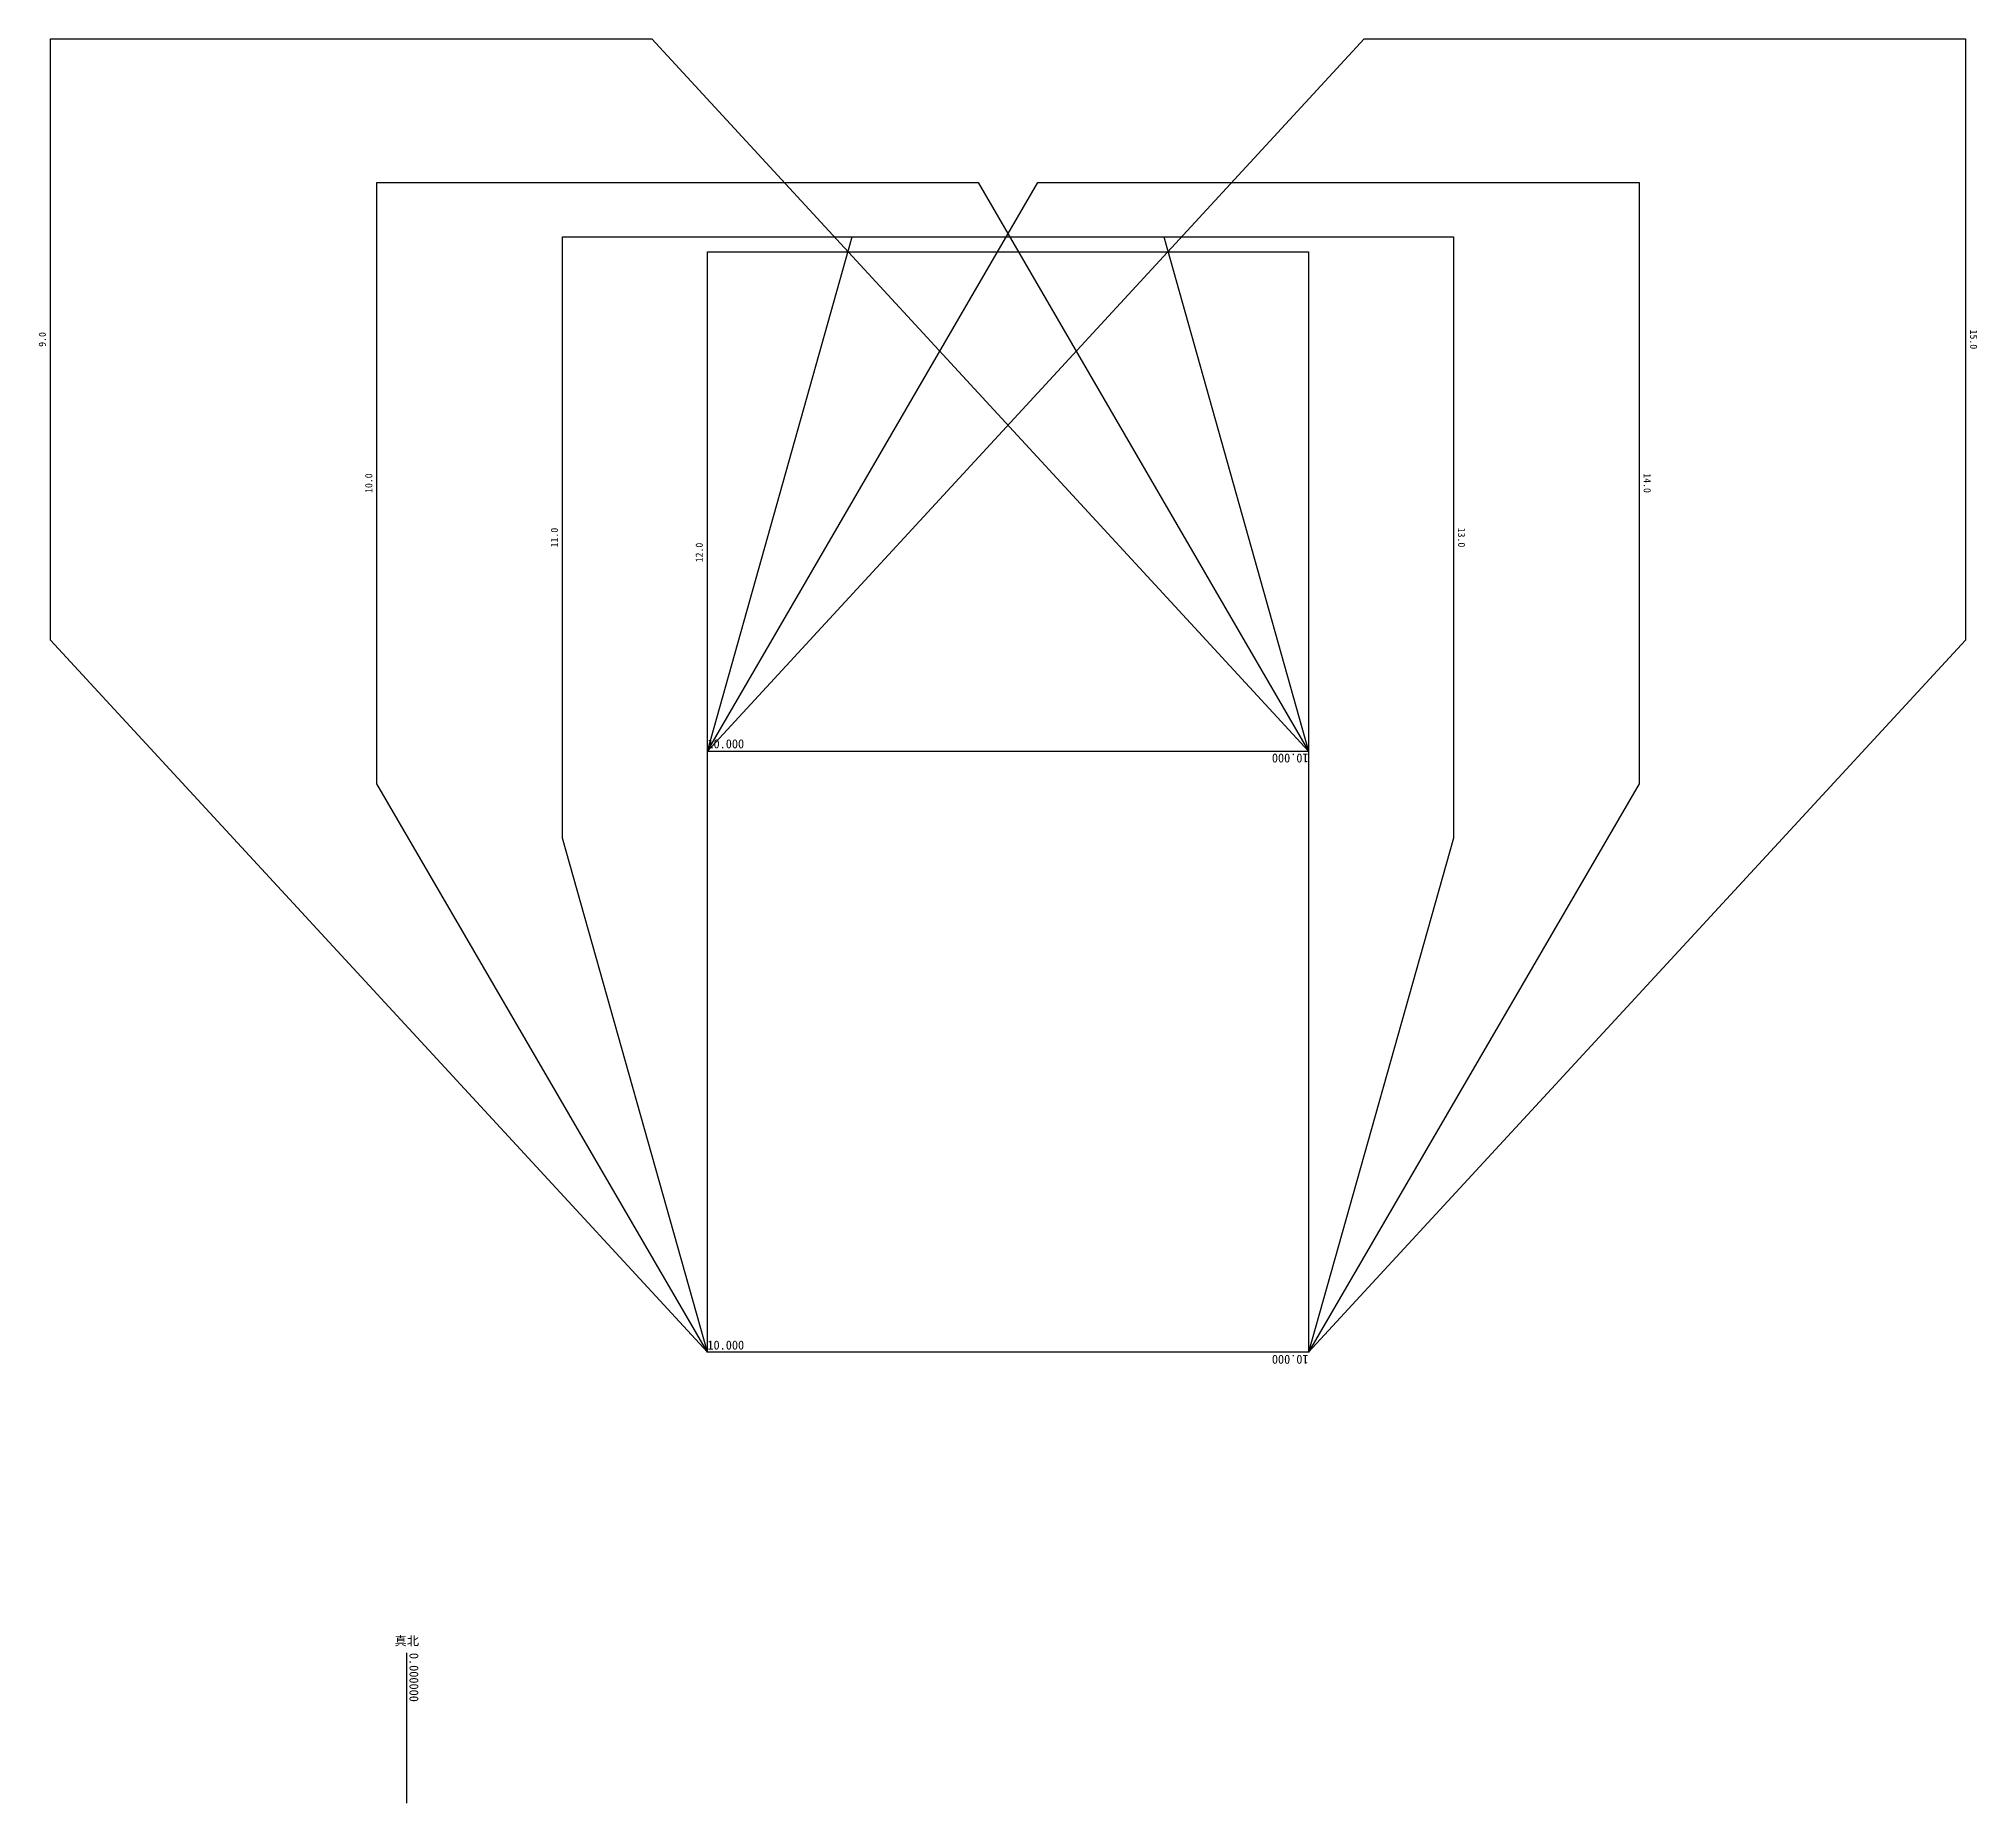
# Model space of a CAD drawing. Units: millimetres at full size, sheet at 1:100. Extents: x -23047 to 16434, y -18796 to 17137.
import ezdxf
from ezdxf.enums import TextEntityAlignment as Align

# ---------------------------------------------------------------- set-up
doc = ezdxf.new("R2010")
doc.units = ezdxf.units.MM
doc.header["$LTSCALE"] = 100
doc.layers.add('0-0', color=7, linetype='Continuous')
doc.styles.add('ＭＳ ゴシック', font='')
doc.styles.get('ＭＳ ゴシック').set_extended_font_data('MS Gothic')

msp = doc.modelspace()

# ---------------------------------------------------------------- linework, layer by layer
at = {"layer": '0-0'}
for p, q in [((16195.5, 4892.1), (2816.3, -9612.2)), ((9547.6, 1965.1), (2816.3, -9612.2)), ((5765.9, 857.3), (2816.3, -9612.2)), ((-15551, -18795.9), (-15551, -15734.7))]:
    msp.add_line(p, q, dxfattribs=at)
for points in [[(-9428, -9612.2), (-22808, 4892.1), (-22808, 17137.3)], [(-22808, 17137.3), (-10562.8, 17137.3), (2816.3, 2632.1)], [(-9428, 2632.1), (3951.1, 17137.3), (16195.5, 17137.3), (16195.5, 4892.1)], [(-9428, -9612.2), (-16159.3, 1965.1), (-16159.3, 14210.4)], [(-16159.3, 14210.4), (-3915, 14210.4), (2816.3, 2632.1)], [(-9428, 2632.1), (-2696.7, 14210.4), (9547.6, 14210.4), (9547.6, 1965.1)], [(-9428, -9612.2), (-12377.6, 857.3), (-12377.6, 13101.7)], [(-12377.6, 13101.7), (-133.2, 13101.7), (2816.3, 2632.1)], [(-9428, 2632.1), (-6478.5, 13101.7), (5765.9, 13101.7), (5765.9, 857.3)], [(-9428, -9612.2), (-9428, 553), (-9428, 12798.2)], [(-9428, 12798.2), (2816.3, 12798.2), (2816.3, 553), (2816.3, -9612.2)]]:
    msp.add_lwpolyline(points, dxfattribs=at)
msp.add_lwpolyline([(-9428.6, 2632.7), (2816.3, 2632.7), (2816.3, -9612.2), (-9428.6, -9612.2)], close=True, dxfattribs=at)

# ---------------------------------------------------------------- texts
at = {"layer": '0-0', "style": 'ＭＳ ゴシック'}
for s, rotation, p in [('9.0', 90, (-22858, 10864.7)), ('15.0', 270, (16245.5, 11214.7)), ('10.0', 90, (-16209.3, 7887.8)), ('14.0', 270, (9597.6, 8287.8)), ('11.0', 90, (-12427.6, 6779.5)), ('13.0', 270, (5815.9, 7179.5)), ('12.0', 90, (-9478, 6475.6))]:
    msp.add_text(s, height=146.6, rotation=rotation, dxfattribs=at).set_placement(p, align=Align.BOTTOM_LEFT)
at = {"layer": '0-0', "color": 2, "style": 'ＭＳ ゴシック'}
for p in [(-9428.6, 2632.7), (-9428.6, -9612.2)]:
    msp.add_text('10.000', height=183.3, dxfattribs=at).set_placement(p, align=Align.BOTTOM_LEFT)
for p in [(2816.3, 2632.7), (2816.3, -9612.2)]:
    msp.add_text('10.000', height=183.3, rotation=180, dxfattribs=at).set_placement(p, align=Align.BOTTOM_LEFT)
at = {"layer": '0-0', "color": 6, "style": 'ＭＳ ゴシック'}
msp.add_text('真北', height=183.3, dxfattribs=at).set_placement((-15801, -15634.7), align=Align.BOTTOM_LEFT)
msp.add_text('0.000000', height=183.3, rotation=270, dxfattribs=at).set_placement((-15551, -15734.7), align=Align.BOTTOM_LEFT)

doc.saveas('drawing.dxf')
